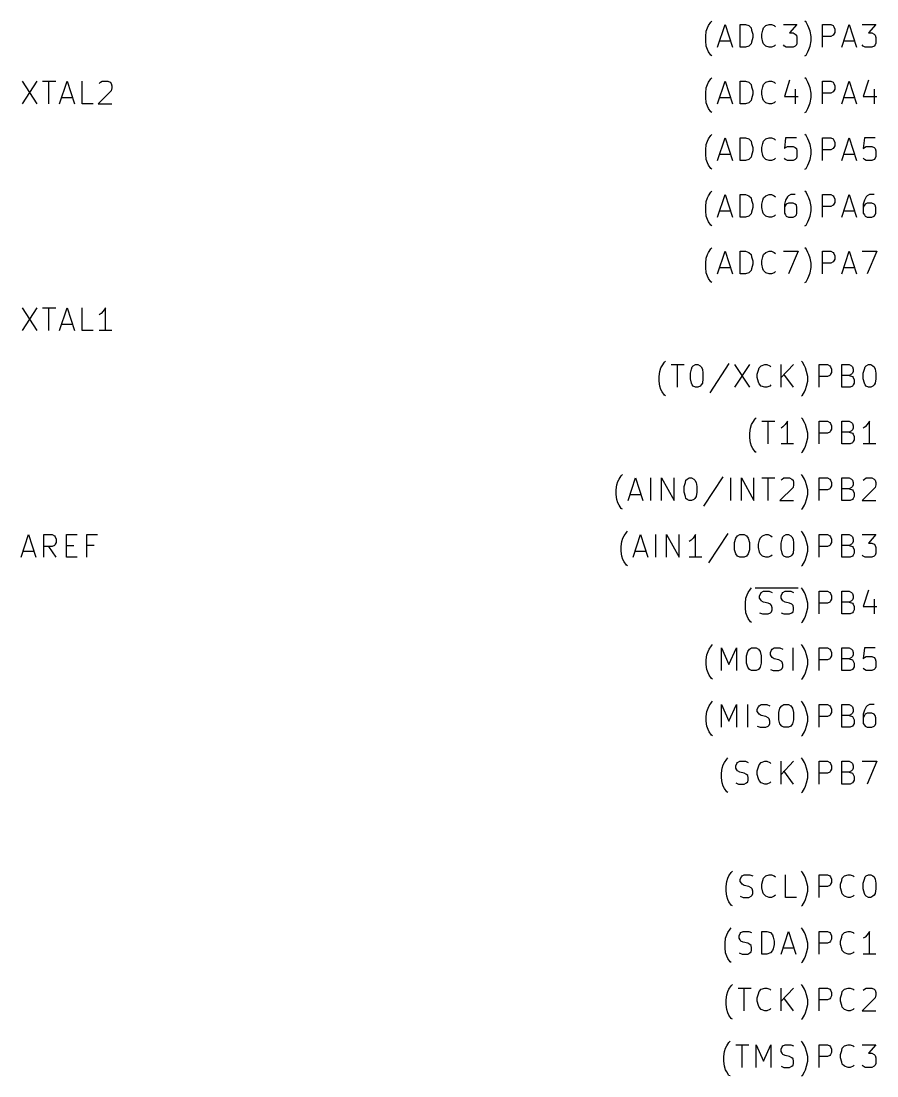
# Model space of a CAD drawing. Extents: x 4000 to 113000, y 4000 to 78670.
# Drawn here: x 40940 to 56040, y 41860 to 60470 of the extents above; entities that cross this region are included whole.
import ezdxf

# ---------------------------------------------------------------- set-up
doc = ezdxf.new("R2010")
doc.units = 0
doc.layers.add('CYAN', color=4, linetype='CONTINUOUS')

msp = doc.modelspace()

# ---------------------------------------------------------------- linework, layer by layer
at = {"layer": 'CYAN'}
for p, q in [((53030, 60290), (53050, 60350)), ((53050, 60350), (53070, 60390)), ((53070, 60390), (53110, 60450)), ((53110, 60450), (53130, 60470)), ((53230, 60010), (53360, 60410)), ((53360, 60410), (53490, 60010)), ((53630, 60010), (53630, 60410)), ((53630, 60410), (53720, 60410)), ((53720, 60410), (53780, 60390)), ((53780, 60390), (53820, 60350)), ((53820, 60350), (53830, 60310)), ((53830, 60310), (53850, 60240)), ((54010, 60240), (54030, 60310)), ((54030, 60310), (54040, 60350)), ((54040, 60350), (54080, 60390)), ((54080, 60390), (54140, 60410)), ((54140, 60410), (54180, 60410)), ((54180, 60410), (54230, 60390)), ((54230, 60390), (54250, 60370)), ((54390, 60410), (54630, 60410)), ((54630, 60410), (54500, 60260)), ((54790, 60450), (54770, 60470)), ((54820, 60390), (54790, 60450)), ((54840, 60350), (54820, 60390)), ((54860, 60290), (54840, 60350)), ((55080, 60010), (55080, 60410)), ((55080, 60410), (55230, 60410)), ((55230, 60410), (55270, 60390)), ((55270, 60390), (55280, 60370)), ((55280, 60370), (55300, 60330)), ((55300, 60330), (55300, 60270)), ((55420, 60010), (55550, 60410)), ((55550, 60410), (55680, 60010)), ((55780, 60410), (56020, 60410)), ((56020, 60410), (55890, 60260)), ((53020, 60200), (53030, 60290)), ((53020, 60120), (53020, 60200)), ((53030, 60030), (53020, 60120)), ((53270, 60120), (53460, 60120)), ((53850, 60180), (53830, 60100)), ((53850, 60240), (53850, 60180)), ((54010, 60180), (54010, 60240)), ((54030, 60100), (54010, 60180)), ((54500, 60260), (54560, 60260)), ((54560, 60260), (54600, 60240)), ((54600, 60240), (54620, 60220)), ((54620, 60220), (54630, 60180)), ((54630, 60180), (54630, 60080)), ((54880, 60200), (54860, 60290)), ((54860, 60030), (54880, 60120)), ((54880, 60120), (54880, 60200)), ((55230, 60200), (55080, 60200)), ((55270, 60220), (55230, 60200)), ((55280, 60240), (55270, 60220)), ((55300, 60270), (55280, 60240)), ((55460, 60120), (55650, 60120)), ((55890, 60260), (55950, 60260)), ((55950, 60260), (55990, 60240)), ((55990, 60240), (56010, 60220)), ((56010, 60220), (56020, 60180)), ((56020, 60180), (56020, 60080)), ((53050, 59970), (53030, 60030)), ((53070, 59930), (53050, 59970)), ((53110, 59870), (53070, 59930)), ((53720, 60010), (53630, 60010)), ((53780, 60030), (53720, 60010)), ((53820, 60070), (53780, 60030)), ((53830, 60100), (53820, 60070)), ((54040, 60070), (54030, 60100)), ((54080, 60030), (54040, 60070)), ((54140, 60010), (54080, 60030)), ((54180, 60010), (54140, 60010)), ((54230, 60030), (54180, 60010)), ((54250, 60050), (54230, 60030)), ((54410, 60030), (54390, 60050)), ((54440, 60010), (54410, 60030)), ((54560, 60010), (54440, 60010)), ((54600, 60030), (54560, 60010)), ((54620, 60050), (54600, 60030)), ((54630, 60080), (54620, 60050)), ((54790, 59870), (54820, 59930)), ((54820, 59930), (54840, 59970)), ((54840, 59970), (54860, 60030)), ((55800, 60030), (55780, 60050)), ((55830, 60010), (55800, 60030)), ((55950, 60010), (55830, 60010)), ((55990, 60030), (55950, 60010)), ((56010, 60050), (55990, 60030)), ((56020, 60080), (56010, 60050)), ((53130, 59860), (53110, 59870)), ((54770, 59860), (54790, 59870)), ((40960, 59410), (41220, 59010)), ((41220, 59410), (40960, 59010)), ((41320, 59410), (41550, 59410)), ((41430, 59010), (41430, 59410)), ((41620, 59010), (41750, 59410)), ((41750, 59410), (41880, 59010)), ((42020, 59010), (42020, 59410)), ((42320, 59370), (42340, 59390)), ((42340, 59390), (42370, 59410)), ((42370, 59410), (42470, 59410)), ((42470, 59410), (42510, 59390)), ((42510, 59390), (42530, 59370)), ((42530, 59370), (42540, 59330)), ((53050, 59350), (53070, 59390)), ((53070, 59390), (53110, 59450)), ((53110, 59450), (53130, 59470)), ((53230, 59010), (53360, 59410)), ((53360, 59410), (53490, 59010)), ((53630, 59010), (53630, 59410)), ((53630, 59410), (53720, 59410)), ((53720, 59410), (53780, 59390)), ((53780, 59390), (53820, 59350)), ((54040, 59350), (54080, 59390)), ((54080, 59390), (54140, 59410)), ((54140, 59410), (54180, 59410)), ((54180, 59410), (54230, 59390)), ((54230, 59390), (54250, 59370)), ((54500, 59430), (54410, 59140)), ((54790, 59450), (54770, 59470)), ((54820, 59390), (54790, 59450)), ((54840, 59350), (54820, 59390)), ((55080, 59010), (55080, 59410)), ((55080, 59410), (55230, 59410)), ((55230, 59410), (55270, 59390)), ((55270, 59390), (55280, 59370)), ((55280, 59370), (55300, 59330)), ((55420, 59010), (55550, 59410)), ((55550, 59410), (55680, 59010)), ((55890, 59430), (55800, 59140)), ((42530, 59240), (42300, 59010)), ((42540, 59290), (42530, 59240)), ((42540, 59330), (42540, 59290)), ((53020, 59200), (53030, 59290)), ((53020, 59120), (53020, 59200)), ((53030, 59290), (53050, 59350)), ((53820, 59350), (53830, 59310)), ((53830, 59310), (53850, 59240)), ((53850, 59180), (53830, 59100)), ((53850, 59240), (53850, 59180)), ((54010, 59240), (54030, 59310)), ((54010, 59180), (54010, 59240)), ((54030, 59100), (54010, 59180)), ((54030, 59310), (54040, 59350)), ((54600, 59270), (54600, 59010)), ((54860, 59290), (54840, 59350)), ((54880, 59200), (54860, 59290)), ((54880, 59120), (54880, 59200)), ((55230, 59200), (55080, 59200)), ((55270, 59220), (55230, 59200)), ((55280, 59240), (55270, 59220)), ((55300, 59270), (55280, 59240)), ((55300, 59330), (55300, 59270)), ((55990, 59270), (55990, 59010)), ((41660, 59120), (41850, 59120)), ((42210, 59010), (42020, 59010)), ((42300, 59010), (42540, 59010)), ((53030, 59030), (53020, 59120)), ((53050, 58970), (53030, 59030)), ((53270, 59120), (53460, 59120)), ((53720, 59010), (53630, 59010)), ((53780, 59030), (53720, 59010)), ((53820, 59070), (53780, 59030)), ((53830, 59100), (53820, 59070)), ((54040, 59070), (54030, 59100)), ((54080, 59030), (54040, 59070)), ((54140, 59010), (54080, 59030)), ((54180, 59010), (54140, 59010)), ((54230, 59030), (54180, 59010)), ((54250, 59050), (54230, 59030)), ((54410, 59140), (54650, 59140)), ((54840, 58970), (54860, 59030)), ((54860, 59030), (54880, 59120)), ((55460, 59120), (55650, 59120)), ((55800, 59140), (56040, 59140)), ((53070, 58930), (53050, 58970)), ((53110, 58870), (53070, 58930)), ((53130, 58860), (53110, 58870)), ((54770, 58860), (54790, 58870)), ((54790, 58870), (54820, 58930)), ((54820, 58930), (54840, 58970)), ((53070, 58390), (53110, 58450)), ((53110, 58450), (53130, 58470)), ((54790, 58450), (54770, 58470)), ((54820, 58390), (54790, 58450)), ((53020, 58200), (53030, 58290)), ((53030, 58290), (53050, 58350)), ((53050, 58350), (53070, 58390)), ((53230, 58010), (53360, 58410)), ((53360, 58410), (53490, 58010)), ((53630, 58010), (53630, 58410)), ((53630, 58410), (53720, 58410)), ((53720, 58410), (53780, 58390)), ((53780, 58390), (53820, 58350)), ((53820, 58350), (53830, 58310)), ((53830, 58310), (53850, 58240)), ((54010, 58240), (54030, 58310)), ((54030, 58310), (54040, 58350)), ((54040, 58350), (54080, 58390)), ((54080, 58390), (54140, 58410)), ((54140, 58410), (54180, 58410)), ((54180, 58410), (54230, 58390)), ((54230, 58390), (54250, 58370)), ((54430, 58410), (54410, 58220)), ((54620, 58410), (54430, 58410)), ((54430, 58240), (54460, 58260)), ((54460, 58260), (54560, 58260)), ((54560, 58260), (54600, 58240)), ((54840, 58350), (54820, 58390)), ((54860, 58290), (54840, 58350)), ((54880, 58200), (54860, 58290)), ((55080, 58010), (55080, 58410)), ((55080, 58410), (55230, 58410)), ((55230, 58410), (55270, 58390)), ((55270, 58390), (55280, 58370)), ((55280, 58370), (55300, 58330)), ((55300, 58270), (55280, 58240)), ((55300, 58330), (55300, 58270)), ((55420, 58010), (55550, 58410)), ((55550, 58410), (55680, 58010)), ((55820, 58410), (55800, 58220)), ((56010, 58410), (55820, 58410)), ((55820, 58240), (55850, 58260)), ((55850, 58260), (55950, 58260)), ((55950, 58260), (55990, 58240)), ((53020, 58120), (53020, 58200)), ((53030, 58030), (53020, 58120)), ((53270, 58120), (53460, 58120)), ((53820, 58070), (53780, 58030)), ((53830, 58100), (53820, 58070)), ((53850, 58180), (53830, 58100)), ((53850, 58240), (53850, 58180)), ((54010, 58180), (54010, 58240)), ((54030, 58100), (54010, 58180)), ((54040, 58070), (54030, 58100)), ((54080, 58030), (54040, 58070)), ((54410, 58220), (54430, 58240)), ((54600, 58240), (54620, 58220)), ((54620, 58220), (54630, 58180)), ((54630, 58080), (54620, 58050)), ((54630, 58180), (54630, 58080)), ((54860, 58030), (54880, 58120)), ((54880, 58120), (54880, 58200)), ((55230, 58200), (55080, 58200)), ((55270, 58220), (55230, 58200)), ((55280, 58240), (55270, 58220)), ((55460, 58120), (55650, 58120)), ((55800, 58220), (55820, 58240)), ((55990, 58240), (56010, 58220)), ((56010, 58220), (56020, 58180)), ((56020, 58080), (56010, 58050)), ((56020, 58180), (56020, 58080)), ((53050, 57970), (53030, 58030)), ((53070, 57930), (53050, 57970)), ((53110, 57870), (53070, 57930)), ((53720, 58010), (53630, 58010)), ((53780, 58030), (53720, 58010)), ((54140, 58010), (54080, 58030)), ((54180, 58010), (54140, 58010)), ((54230, 58030), (54180, 58010)), ((54250, 58050), (54230, 58030)), ((54430, 58030), (54410, 58050)), ((54460, 58010), (54430, 58030)), ((54560, 58010), (54460, 58010)), ((54600, 58030), (54560, 58010)), ((54620, 58050), (54600, 58030)), ((54790, 57870), (54820, 57930)), ((54820, 57930), (54840, 57970)), ((54840, 57970), (54860, 58030)), ((55820, 58030), (55800, 58050)), ((55850, 58010), (55820, 58030)), ((55950, 58010), (55850, 58010)), ((55990, 58030), (55950, 58010)), ((56010, 58050), (55990, 58030)), ((53130, 57860), (53110, 57870)), ((54770, 57860), (54790, 57870)), ((53030, 57290), (53050, 57350)), ((53050, 57350), (53070, 57390)), ((53070, 57390), (53110, 57450)), ((53110, 57450), (53130, 57470)), ((53230, 57010), (53360, 57410)), ((53360, 57410), (53490, 57010)), ((53630, 57010), (53630, 57410)), ((53630, 57410), (53720, 57410)), ((53720, 57410), (53780, 57390)), ((53780, 57390), (53820, 57350)), ((53820, 57350), (53830, 57310)), ((54030, 57310), (54040, 57350)), ((54040, 57350), (54080, 57390)), ((54080, 57390), (54140, 57410)), ((54140, 57410), (54180, 57410)), ((54180, 57410), (54230, 57390)), ((54230, 57390), (54250, 57370)), ((54460, 57370), (54430, 57310)), ((54480, 57390), (54460, 57370)), ((54520, 57410), (54480, 57390)), ((54600, 57410), (54520, 57410)), ((54790, 57450), (54770, 57470)), ((54820, 57390), (54790, 57450)), ((54840, 57350), (54820, 57390)), ((54860, 57290), (54840, 57350)), ((55080, 57010), (55080, 57410)), ((55080, 57410), (55230, 57410)), ((55230, 57410), (55270, 57390)), ((55270, 57390), (55280, 57370)), ((55280, 57370), (55300, 57330)), ((55300, 57330), (55300, 57270)), ((55420, 57010), (55550, 57410)), ((55550, 57410), (55680, 57010)), ((55850, 57370), (55820, 57310)), ((55870, 57390), (55850, 57370)), ((55910, 57410), (55870, 57390)), ((55990, 57410), (55910, 57410)), ((53020, 57200), (53030, 57290)), ((53020, 57120), (53020, 57200)), ((53830, 57310), (53850, 57240)), ((53850, 57180), (53830, 57100)), ((53850, 57240), (53850, 57180)), ((54010, 57240), (54030, 57310)), ((54010, 57180), (54010, 57240)), ((54030, 57100), (54010, 57180)), ((54430, 57310), (54410, 57240)), ((54410, 57240), (54410, 57080)), ((54430, 57220), (54410, 57180)), ((54440, 57240), (54430, 57220)), ((54480, 57260), (54440, 57240)), ((54560, 57260), (54480, 57260)), ((54600, 57240), (54560, 57260)), ((54620, 57220), (54600, 57240)), ((54630, 57180), (54620, 57220)), ((54630, 57080), (54630, 57180)), ((54880, 57200), (54860, 57290)), ((54880, 57120), (54880, 57200)), ((55230, 57200), (55080, 57200)), ((55270, 57220), (55230, 57200)), ((55280, 57240), (55270, 57220)), ((55300, 57270), (55280, 57240)), ((55820, 57310), (55800, 57240)), ((55800, 57240), (55800, 57080)), ((55820, 57220), (55800, 57180)), ((55830, 57240), (55820, 57220)), ((55870, 57260), (55830, 57240)), ((55950, 57260), (55870, 57260)), ((55990, 57240), (55950, 57260)), ((56010, 57220), (55990, 57240)), ((56020, 57180), (56010, 57220)), ((56020, 57080), (56020, 57180)), ((53030, 57030), (53020, 57120)), ((53050, 56970), (53030, 57030)), ((53070, 56930), (53050, 56970)), ((53270, 57120), (53460, 57120)), ((53720, 57010), (53630, 57010)), ((53780, 57030), (53720, 57010)), ((53820, 57070), (53780, 57030)), ((53830, 57100), (53820, 57070)), ((54040, 57070), (54030, 57100)), ((54080, 57030), (54040, 57070)), ((54140, 57010), (54080, 57030)), ((54180, 57010), (54140, 57010)), ((54230, 57030), (54180, 57010)), ((54250, 57050), (54230, 57030)), ((54410, 57080), (54430, 57050)), ((54430, 57050), (54440, 57030)), ((54440, 57030), (54480, 57010)), ((54480, 57010), (54560, 57010)), ((54560, 57010), (54600, 57030)), ((54600, 57030), (54620, 57050)), ((54620, 57050), (54630, 57080)), ((54820, 56930), (54840, 56970)), ((54840, 56970), (54860, 57030)), ((54860, 57030), (54880, 57120)), ((55460, 57120), (55650, 57120)), ((55800, 57080), (55820, 57050)), ((55820, 57050), (55830, 57030)), ((55830, 57030), (55870, 57010)), ((55870, 57010), (55950, 57010)), ((55950, 57010), (55990, 57030)), ((55990, 57030), (56010, 57050)), ((56010, 57050), (56020, 57080)), ((53110, 56870), (53070, 56930)), ((53130, 56860), (53110, 56870)), ((54770, 56860), (54790, 56870)), ((54790, 56870), (54820, 56930)), ((53050, 56350), (53070, 56390)), ((53070, 56390), (53110, 56450)), ((53110, 56450), (53130, 56470)), ((53230, 56010), (53360, 56410)), ((53360, 56410), (53490, 56010)), ((53630, 56010), (53630, 56410)), ((53630, 56410), (53720, 56410)), ((53720, 56410), (53780, 56390)), ((53780, 56390), (53820, 56350)), ((54040, 56350), (54080, 56390)), ((54080, 56390), (54140, 56410)), ((54140, 56410), (54180, 56410)), ((54180, 56410), (54230, 56390)), ((54230, 56390), (54250, 56370)), ((54390, 56410), (54650, 56410)), ((54650, 56410), (54480, 56010)), ((54790, 56450), (54770, 56470)), ((54820, 56390), (54790, 56450)), ((54840, 56350), (54820, 56390)), ((55080, 56010), (55080, 56410)), ((55080, 56410), (55230, 56410)), ((55230, 56410), (55270, 56390)), ((55270, 56390), (55280, 56370)), ((55420, 56010), (55550, 56410)), ((55550, 56410), (55680, 56010)), ((55780, 56410), (56040, 56410)), ((56040, 56410), (55870, 56010)), ((53020, 56200), (53030, 56290)), ((53030, 56290), (53050, 56350)), ((53820, 56350), (53830, 56310)), ((53830, 56310), (53850, 56240)), ((53850, 56240), (53850, 56180)), ((54010, 56240), (54030, 56310)), ((54010, 56180), (54010, 56240)), ((54030, 56310), (54040, 56350)), ((54860, 56290), (54840, 56350)), ((54880, 56200), (54860, 56290)), ((55270, 56220), (55230, 56200)), ((55280, 56240), (55270, 56220)), ((55280, 56370), (55300, 56330)), ((55300, 56270), (55280, 56240)), ((55300, 56330), (55300, 56270)), ((53020, 56120), (53020, 56200)), ((53030, 56030), (53020, 56120)), ((53050, 55970), (53030, 56030)), ((53270, 56120), (53460, 56120)), ((53780, 56030), (53720, 56010)), ((53820, 56070), (53780, 56030)), ((53830, 56100), (53820, 56070)), ((53850, 56180), (53830, 56100)), ((54030, 56100), (54010, 56180)), ((54040, 56070), (54030, 56100)), ((54080, 56030), (54040, 56070)), ((54140, 56010), (54080, 56030)), ((54230, 56030), (54180, 56010)), ((54250, 56050), (54230, 56030)), ((54840, 55970), (54860, 56030)), ((54860, 56030), (54880, 56120)), ((54880, 56120), (54880, 56200)), ((55230, 56200), (55080, 56200)), ((55460, 56120), (55650, 56120)), ((53070, 55930), (53050, 55970)), ((53110, 55870), (53070, 55930)), ((53130, 55860), (53110, 55870)), ((53720, 56010), (53630, 56010)), ((54180, 56010), (54140, 56010)), ((54770, 55860), (54790, 55870)), ((54790, 55870), (54820, 55930)), ((54820, 55930), (54840, 55970)), ((40960, 55410), (41220, 55010)), ((41220, 55410), (40960, 55010)), ((41320, 55410), (41550, 55410)), ((41430, 55010), (41430, 55410)), ((41620, 55010), (41750, 55410)), ((41750, 55410), (41880, 55010)), ((42020, 55010), (42020, 55410)), ((42350, 55310), (42320, 55290)), ((42390, 55350), (42350, 55310)), ((42430, 55410), (42390, 55350)), ((42430, 55010), (42430, 55410)), ((41660, 55120), (41850, 55120)), ((42210, 55010), (42020, 55010)), ((42540, 55010), (42320, 55010)), ((52210, 54290), (52230, 54350)), ((52230, 54350), (52250, 54390)), ((52250, 54390), (52290, 54450)), ((52290, 54450), (52310, 54470)), ((52410, 54410), (52640, 54410)), ((52520, 54010), (52520, 54410)), ((52770, 54330), (52780, 54370)), ((52780, 54370), (52800, 54390)), ((52800, 54390), (52840, 54410)), ((52840, 54410), (52880, 54410)), ((52880, 54410), (52920, 54390)), ((52920, 54390), (52940, 54370)), ((52940, 54370), (52960, 54330)), ((53430, 54430), (53090, 53910)), ((53530, 54410), (53790, 54010)), ((53790, 54410), (53530, 54010)), ((53950, 54310), (53960, 54350)), ((53960, 54350), (54000, 54390)), ((54000, 54390), (54060, 54410)), ((54060, 54410), (54100, 54410)), ((54100, 54410), (54150, 54390)), ((54150, 54390), (54170, 54370)), ((54350, 54010), (54350, 54410)), ((54570, 54410), (54350, 54180)), ((54730, 54450), (54710, 54470)), ((54760, 54390), (54730, 54450)), ((54780, 54350), (54760, 54390)), ((54800, 54290), (54780, 54350)), ((55020, 54010), (55020, 54410)), ((55020, 54410), (55170, 54410)), ((55170, 54410), (55210, 54390)), ((55210, 54390), (55220, 54370)), ((55220, 54370), (55240, 54330)), ((55420, 54010), (55420, 54410)), ((55420, 54410), (55550, 54410)), ((55550, 54410), (55590, 54390)), ((55590, 54390), (55610, 54370)), ((55610, 54370), (55620, 54330)), ((55820, 54330), (55830, 54370)), ((55830, 54370), (55850, 54390)), ((55850, 54390), (55890, 54410)), ((55890, 54410), (55930, 54410)), ((55930, 54410), (55970, 54390)), ((55970, 54390), (55990, 54370)), ((55990, 54370), (56010, 54330)), ((52200, 54200), (52210, 54290)), ((52200, 54120), (52200, 54200)), ((52750, 54260), (52770, 54330)), ((52750, 54160), (52750, 54260)), ((52770, 54080), (52750, 54160)), ((52960, 54330), (52970, 54260)), ((52970, 54160), (52960, 54080)), ((52970, 54260), (52970, 54160)), ((53930, 54240), (53950, 54310)), ((53930, 54180), (53930, 54240)), ((53950, 54100), (53930, 54180)), ((54570, 54010), (54400, 54240)), ((54820, 54200), (54800, 54290)), ((54820, 54120), (54820, 54200)), ((55170, 54200), (55020, 54200)), ((55210, 54220), (55170, 54200)), ((55220, 54240), (55210, 54220)), ((55240, 54270), (55220, 54240)), ((55240, 54330), (55240, 54270)), ((55550, 54220), (55420, 54220)), ((55590, 54240), (55550, 54220)), ((55550, 54220), (55610, 54200)), ((55610, 54260), (55590, 54240)), ((55620, 54290), (55610, 54260)), ((55610, 54200), (55620, 54180)), ((55620, 54330), (55620, 54290)), ((55620, 54180), (55640, 54140)), ((55800, 54260), (55820, 54330)), ((55800, 54160), (55800, 54260)), ((55820, 54080), (55800, 54160)), ((56010, 54330), (56020, 54260)), ((56020, 54160), (56010, 54080)), ((56020, 54260), (56020, 54160)), ((52210, 54030), (52200, 54120)), ((52230, 53970), (52210, 54030)), ((52250, 53930), (52230, 53970)), ((52780, 54050), (52770, 54080)), ((52800, 54030), (52780, 54050)), ((52840, 54010), (52800, 54030)), ((52880, 54010), (52840, 54010)), ((52920, 54030), (52880, 54010)), ((52940, 54050), (52920, 54030)), ((52960, 54080), (52940, 54050)), ((53960, 54070), (53950, 54100)), ((54000, 54030), (53960, 54070)), ((54060, 54010), (54000, 54030)), ((54100, 54010), (54060, 54010)), ((54150, 54030), (54100, 54010)), ((54170, 54050), (54150, 54030)), ((54760, 53930), (54780, 53970)), ((54780, 53970), (54800, 54030)), ((54800, 54030), (54820, 54120)), ((55570, 54010), (55420, 54010)), ((55610, 54030), (55570, 54010)), ((55620, 54050), (55610, 54030)), ((55640, 54080), (55620, 54050)), ((55640, 54140), (55640, 54080)), ((55830, 54050), (55820, 54080)), ((55850, 54030), (55830, 54050)), ((55890, 54010), (55850, 54030)), ((55930, 54010), (55890, 54010)), ((55970, 54030), (55930, 54010)), ((55990, 54050), (55970, 54030)), ((56010, 54080), (55990, 54050)), ((52290, 53870), (52250, 53930)), ((52310, 53860), (52290, 53870)), ((54710, 53860), (54730, 53870)), ((54730, 53870), (54760, 53930)), ((53850, 53390), (53890, 53450)), ((53890, 53450), (53910, 53470)), ((54730, 53450), (54710, 53470)), ((54760, 53390), (54730, 53450)), ((53800, 53200), (53810, 53290)), ((53810, 53290), (53830, 53350)), ((53830, 53350), (53850, 53390)), ((54010, 53410), (54240, 53410)), ((54120, 53010), (54120, 53410)), ((54380, 53310), (54350, 53290)), ((54420, 53350), (54380, 53310)), ((54460, 53410), (54420, 53350)), ((54460, 53010), (54460, 53410)), ((54780, 53350), (54760, 53390)), ((54800, 53290), (54780, 53350)), ((54820, 53200), (54800, 53290)), ((55020, 53010), (55020, 53410)), ((55020, 53410), (55170, 53410)), ((55170, 53410), (55210, 53390)), ((55210, 53390), (55220, 53370)), ((55220, 53240), (55210, 53220)), ((55220, 53370), (55240, 53330)), ((55240, 53270), (55220, 53240)), ((55240, 53330), (55240, 53270)), ((55420, 53010), (55420, 53410)), ((55420, 53410), (55550, 53410)), ((55550, 53410), (55590, 53390)), ((55590, 53240), (55550, 53220)), ((55590, 53390), (55610, 53370)), ((55610, 53260), (55590, 53240)), ((55610, 53370), (55620, 53330)), ((55620, 53290), (55610, 53260)), ((55620, 53330), (55620, 53290)), ((55830, 53310), (55800, 53290)), ((55870, 53350), (55830, 53310)), ((55910, 53410), (55870, 53350)), ((55910, 53010), (55910, 53410)), ((53800, 53120), (53800, 53200)), ((53810, 53030), (53800, 53120)), ((54800, 53030), (54820, 53120)), ((54820, 53120), (54820, 53200)), ((55170, 53200), (55020, 53200)), ((55210, 53220), (55170, 53200)), ((55550, 53220), (55420, 53220)), ((55550, 53220), (55610, 53200)), ((55610, 53200), (55620, 53180)), ((55620, 53050), (55610, 53030)), ((55620, 53180), (55640, 53140)), ((55640, 53080), (55620, 53050)), ((55640, 53140), (55640, 53080)), ((53830, 52970), (53810, 53030)), ((53850, 52930), (53830, 52970)), ((53890, 52870), (53850, 52930)), ((53910, 52860), (53890, 52870)), ((54570, 53010), (54350, 53010)), ((54710, 52860), (54730, 52870)), ((54730, 52870), (54760, 52930)), ((54760, 52930), (54780, 52970)), ((54780, 52970), (54800, 53030)), ((55570, 53010), (55420, 53010)), ((55610, 53030), (55570, 53010)), ((56020, 53010), (55800, 53010)), ((51450, 52290), (51470, 52350)), ((51470, 52350), (51490, 52390)), ((51490, 52390), (51530, 52450)), ((51530, 52450), (51550, 52470)), ((51650, 52010), (51780, 52410)), ((51780, 52410), (51910, 52010)), ((52050, 52010), (52050, 52410)), ((52240, 52010), (52240, 52410)), ((52240, 52410), (52460, 52010)), ((52460, 52010), (52460, 52410)), ((52640, 52260), (52660, 52330)), ((52660, 52330), (52670, 52370)), ((52670, 52370), (52690, 52390)), ((52690, 52390), (52730, 52410)), ((52730, 52410), (52770, 52410)), ((52770, 52410), (52810, 52390)), ((52810, 52390), (52830, 52370)), ((52830, 52370), (52850, 52330)), ((52850, 52330), (52860, 52260)), ((53320, 52430), (52980, 51910)), ((53460, 52010), (53460, 52410)), ((53650, 52010), (53650, 52410)), ((53650, 52410), (53870, 52010)), ((53870, 52010), (53870, 52410)), ((54010, 52410), (54240, 52410)), ((54120, 52010), (54120, 52410)), ((54350, 52370), (54370, 52390)), ((54370, 52390), (54400, 52410)), ((54400, 52410), (54500, 52410)), ((54500, 52410), (54540, 52390)), ((54540, 52390), (54560, 52370)), ((54560, 52370), (54570, 52330)), ((54570, 52330), (54570, 52290)), ((54730, 52450), (54710, 52470)), ((54760, 52390), (54730, 52450)), ((54780, 52350), (54760, 52390)), ((54800, 52290), (54780, 52350)), ((55020, 52010), (55020, 52410)), ((55020, 52410), (55170, 52410)), ((55170, 52410), (55210, 52390)), ((55210, 52390), (55220, 52370)), ((55220, 52370), (55240, 52330)), ((55240, 52330), (55240, 52270)), ((55420, 52010), (55420, 52410)), ((55420, 52410), (55550, 52410)), ((55550, 52410), (55590, 52390)), ((55590, 52390), (55610, 52370)), ((55610, 52370), (55620, 52330)), ((55620, 52330), (55620, 52290)), ((55800, 52370), (55820, 52390)), ((55820, 52390), (55850, 52410)), ((55850, 52410), (55950, 52410)), ((55950, 52410), (55990, 52390)), ((55990, 52390), (56010, 52370)), ((56010, 52370), (56020, 52330)), ((56020, 52330), (56020, 52290)), ((51440, 52200), (51450, 52290)), ((51440, 52120), (51440, 52200)), ((51450, 52030), (51440, 52120)), ((51690, 52120), (51880, 52120)), ((52640, 52160), (52640, 52260)), ((52660, 52080), (52640, 52160)), ((52860, 52160), (52850, 52080)), ((52860, 52260), (52860, 52160)), ((54560, 52240), (54330, 52010)), ((54570, 52290), (54560, 52240)), ((54820, 52200), (54800, 52290)), ((54800, 52030), (54820, 52120)), ((54820, 52120), (54820, 52200)), ((55170, 52200), (55020, 52200)), ((55210, 52220), (55170, 52200)), ((55220, 52240), (55210, 52220)), ((55240, 52270), (55220, 52240)), ((55550, 52220), (55420, 52220)), ((55590, 52240), (55550, 52220)), ((55550, 52220), (55610, 52200)), ((55610, 52260), (55590, 52240)), ((55620, 52290), (55610, 52260)), ((55610, 52200), (55620, 52180)), ((55620, 52180), (55640, 52140)), ((55640, 52140), (55640, 52080)), ((56010, 52240), (55780, 52010)), ((56020, 52290), (56010, 52240)), ((51470, 51970), (51450, 52030)), ((51490, 51930), (51470, 51970)), ((51530, 51870), (51490, 51930)), ((52670, 52050), (52660, 52080)), ((52690, 52030), (52670, 52050)), ((52730, 52010), (52690, 52030)), ((52770, 52010), (52730, 52010)), ((52810, 52030), (52770, 52010)), ((52830, 52050), (52810, 52030)), ((52850, 52080), (52830, 52050)), ((54330, 52010), (54570, 52010)), ((54730, 51870), (54760, 51930)), ((54760, 51930), (54780, 51970)), ((54780, 51970), (54800, 52030)), ((55570, 52010), (55420, 52010)), ((55610, 52030), (55570, 52010)), ((55620, 52050), (55610, 52030)), ((55640, 52080), (55620, 52050)), ((55780, 52010), (56020, 52010)), ((51550, 51860), (51530, 51870)), ((54710, 51860), (54730, 51870)), ((40940, 51010), (41070, 51410)), ((41070, 51410), (41200, 51010)), ((41340, 51010), (41340, 51410)), ((41340, 51410), (41490, 51410)), ((41490, 51410), (41530, 51390)), ((41530, 51390), (41540, 51370)), ((41540, 51370), (41560, 51330)), ((41740, 51010), (41740, 51410)), ((41740, 51410), (41930, 51410)), ((42100, 51010), (42100, 51410)), ((42100, 51410), (42290, 51410)), ((51560, 51350), (51580, 51390)), ((51580, 51390), (51620, 51450)), ((51620, 51450), (51640, 51470)), ((51740, 51010), (51870, 51410)), ((51870, 51410), (52000, 51010)), ((52140, 51010), (52140, 51410)), ((52330, 51010), (52330, 51410)), ((52330, 51410), (52550, 51010)), ((52550, 51010), (52550, 51410)), ((52840, 51410), (52800, 51350)), ((52840, 51010), (52840, 51410)), ((53410, 51430), (53070, 50910)), ((53550, 51350), (53580, 51390)), ((53580, 51390), (53620, 51410)), ((53620, 51410), (53700, 51410)), ((53700, 51410), (53740, 51390)), ((53740, 51390), (53770, 51350)), ((53980, 51350), (54020, 51390)), ((54020, 51390), (54080, 51410)), ((54080, 51410), (54120, 51410)), ((54120, 51410), (54170, 51390)), ((54170, 51390), (54190, 51370)), ((54370, 51330), (54380, 51370)), ((54380, 51370), (54400, 51390)), ((54400, 51390), (54440, 51410)), ((54440, 51410), (54480, 51410)), ((54480, 51410), (54520, 51390)), ((54520, 51390), (54540, 51370)), ((54540, 51370), (54560, 51330)), ((54730, 51450), (54710, 51470)), ((54760, 51390), (54730, 51450)), ((54780, 51350), (54760, 51390)), ((55020, 51010), (55020, 51410)), ((55020, 51410), (55170, 51410)), ((55170, 51410), (55210, 51390)), ((55210, 51390), (55220, 51370)), ((55220, 51370), (55240, 51330)), ((55420, 51010), (55420, 51410)), ((55420, 51410), (55550, 51410)), ((55550, 51410), (55590, 51390)), ((55590, 51390), (55610, 51370)), ((55610, 51370), (55620, 51330)), ((55780, 51410), (56020, 51410)), ((56020, 51410), (55890, 51260)), ((41490, 51200), (41340, 51200)), ((41560, 51010), (41430, 51200)), ((41530, 51220), (41490, 51200)), ((41540, 51240), (41530, 51220)), ((41560, 51270), (41540, 51240)), ((41560, 51330), (41560, 51270)), ((41740, 51220), (41870, 51220)), ((42230, 51220), (42100, 51220)), ((51530, 51200), (51540, 51290)), ((51530, 51120), (51530, 51200)), ((51540, 51290), (51560, 51350)), ((52760, 51310), (52730, 51290)), ((52800, 51350), (52760, 51310)), ((53530, 51270), (53550, 51350)), ((53530, 51140), (53530, 51270)), ((53770, 51350), (53790, 51270)), ((53790, 51270), (53790, 51140)), ((53950, 51240), (53970, 51310)), ((53950, 51180), (53950, 51240)), ((53970, 51100), (53950, 51180)), ((53970, 51310), (53980, 51350)), ((54350, 51260), (54370, 51330)), ((54350, 51160), (54350, 51260)), ((54560, 51330), (54570, 51260)), ((54570, 51260), (54570, 51160)), ((54800, 51290), (54780, 51350)), ((54820, 51200), (54800, 51290)), ((54820, 51120), (54820, 51200)), ((55170, 51200), (55020, 51200)), ((55210, 51220), (55170, 51200)), ((55220, 51240), (55210, 51220)), ((55240, 51270), (55220, 51240)), ((55240, 51330), (55240, 51270)), ((55550, 51220), (55420, 51220)), ((55590, 51240), (55550, 51220)), ((55550, 51220), (55610, 51200)), ((55610, 51260), (55590, 51240)), ((55620, 51290), (55610, 51260)), ((55610, 51200), (55620, 51180)), ((55620, 51330), (55620, 51290)), ((55620, 51180), (55640, 51140)), ((55890, 51260), (55950, 51260)), ((55950, 51260), (55990, 51240)), ((55990, 51240), (56010, 51220)), ((56010, 51220), (56020, 51180)), ((56020, 51180), (56020, 51080)), ((40980, 51120), (41170, 51120)), ((41930, 51010), (41740, 51010)), ((51540, 51030), (51530, 51120)), ((51560, 50970), (51540, 51030)), ((51780, 51120), (51970, 51120)), ((52950, 51010), (52730, 51010)), ((53550, 51070), (53530, 51140)), ((53580, 51030), (53550, 51070)), ((53620, 51010), (53580, 51030)), ((53700, 51010), (53620, 51010)), ((53740, 51030), (53700, 51010)), ((53770, 51070), (53740, 51030)), ((53790, 51140), (53770, 51070)), ((53980, 51070), (53970, 51100)), ((54020, 51030), (53980, 51070)), ((54080, 51010), (54020, 51030)), ((54120, 51010), (54080, 51010)), ((54170, 51030), (54120, 51010)), ((54190, 51050), (54170, 51030)), ((54370, 51080), (54350, 51160)), ((54380, 51050), (54370, 51080)), ((54400, 51030), (54380, 51050)), ((54440, 51010), (54400, 51030)), ((54480, 51010), (54440, 51010)), ((54520, 51030), (54480, 51010)), ((54540, 51050), (54520, 51030)), ((54560, 51080), (54540, 51050)), ((54570, 51160), (54560, 51080)), ((54780, 50970), (54800, 51030)), ((54800, 51030), (54820, 51120)), ((55570, 51010), (55420, 51010)), ((55610, 51030), (55570, 51010)), ((55620, 51050), (55610, 51030)), ((55640, 51080), (55620, 51050)), ((55640, 51140), (55640, 51080)), ((55800, 51030), (55780, 51050)), ((55830, 51010), (55800, 51030)), ((55950, 51010), (55830, 51010)), ((55990, 51030), (55950, 51010)), ((56010, 51050), (55990, 51030)), ((56020, 51080), (56010, 51050)), ((51580, 50930), (51560, 50970)), ((51620, 50870), (51580, 50930)), ((51640, 50860), (51620, 50870)), ((54710, 50860), (54730, 50870)), ((54730, 50870), (54760, 50930)), ((54760, 50930), (54780, 50970)), ((53770, 50390), (53810, 50450)), ((53810, 50450), (53830, 50470)), ((53890, 50470), (54650, 50470)), ((54730, 50450), (54710, 50470)), ((54760, 50390), (54730, 50450)), ((53720, 50200), (53730, 50290)), ((53730, 50290), (53750, 50350)), ((53750, 50350), (53770, 50390)), ((53970, 50330), (53990, 50370)), ((53970, 50290), (53970, 50330)), ((53990, 50260), (53970, 50290)), ((53990, 50370), (54000, 50390)), ((54000, 50240), (53990, 50260)), ((54000, 50390), (54040, 50410)), ((54040, 50410), (54140, 50410)), ((54140, 50410), (54190, 50390)), ((54350, 50330), (54370, 50370)), ((54350, 50290), (54350, 50330)), ((54370, 50260), (54350, 50290)), ((54370, 50370), (54380, 50390)), ((54380, 50240), (54370, 50260)), ((54380, 50390), (54420, 50410)), ((54420, 50410), (54520, 50410)), ((54520, 50410), (54570, 50390)), ((54780, 50350), (54760, 50390)), ((54800, 50290), (54780, 50350)), ((54820, 50200), (54800, 50290)), ((55020, 50010), (55020, 50410)), ((55020, 50410), (55170, 50410)), ((55170, 50410), (55210, 50390)), ((55210, 50390), (55220, 50370)), ((55220, 50370), (55240, 50330)), ((55240, 50270), (55220, 50240)), ((55240, 50330), (55240, 50270)), ((55420, 50010), (55420, 50410)), ((55420, 50410), (55550, 50410)), ((55550, 50410), (55590, 50390)), ((55590, 50390), (55610, 50370)), ((55610, 50260), (55590, 50240)), ((55610, 50370), (55620, 50330)), ((55620, 50290), (55610, 50260)), ((55620, 50330), (55620, 50290)), ((55890, 50430), (55800, 50140)), ((55990, 50270), (55990, 50010)), ((53720, 50120), (53720, 50200)), ((53730, 50030), (53720, 50120)), ((54040, 50220), (54000, 50240)), ((54120, 50200), (54040, 50220)), ((54160, 50180), (54120, 50200)), ((54180, 50160), (54160, 50180)), ((54190, 50120), (54180, 50160)), ((54180, 50050), (54190, 50080)), ((54190, 50080), (54190, 50120)), ((54420, 50220), (54380, 50240)), ((54500, 50200), (54420, 50220)), ((54540, 50180), (54500, 50200)), ((54560, 50160), (54540, 50180)), ((54570, 50120), (54560, 50160)), ((54560, 50050), (54570, 50080)), ((54570, 50080), (54570, 50120)), ((54800, 50030), (54820, 50120)), ((54820, 50120), (54820, 50200)), ((55170, 50200), (55020, 50200)), ((55210, 50220), (55170, 50200)), ((55220, 50240), (55210, 50220)), ((55550, 50220), (55420, 50220)), ((55590, 50240), (55550, 50220)), ((55550, 50220), (55610, 50200)), ((55610, 50200), (55620, 50180)), ((55620, 50180), (55640, 50140)), ((55640, 50080), (55620, 50050)), ((55640, 50140), (55640, 50080)), ((55800, 50140), (56040, 50140)), ((53750, 49970), (53730, 50030)), ((53770, 49930), (53750, 49970)), ((53810, 49870), (53770, 49930)), ((53970, 50030), (54020, 50010)), ((54020, 50010), (54120, 50010)), ((54120, 50010), (54160, 50030)), ((54160, 50030), (54180, 50050)), ((54350, 50030), (54400, 50010)), ((54400, 50010), (54500, 50010)), ((54500, 50010), (54540, 50030)), ((54540, 50030), (54560, 50050)), ((54730, 49870), (54760, 49930)), ((54760, 49930), (54780, 49970)), ((54780, 49970), (54800, 50030)), ((55570, 50010), (55420, 50010)), ((55610, 50030), (55570, 50010)), ((55620, 50050), (55610, 50030)), ((53830, 49860), (53810, 49870)), ((54710, 49860), (54730, 49870)), ((53040, 49290), (53060, 49350)), ((53060, 49350), (53080, 49390)), ((53080, 49390), (53120, 49450)), ((53120, 49450), (53140, 49470)), ((53300, 49010), (53300, 49410)), ((53300, 49410), (53430, 49120)), ((53430, 49120), (53560, 49410)), ((53560, 49410), (53560, 49010)), ((53740, 49270), (53760, 49350)), ((53760, 49350), (53790, 49390)), ((53790, 49390), (53830, 49410)), ((53830, 49410), (53910, 49410)), ((53910, 49410), (53950, 49390)), ((53950, 49390), (53980, 49350)), ((53980, 49350), (54000, 49270)), ((54160, 49330), (54180, 49370)), ((54160, 49290), (54160, 49330)), ((54180, 49370), (54190, 49390)), ((54190, 49390), (54230, 49410)), ((54230, 49410), (54330, 49410)), ((54330, 49410), (54380, 49390)), ((54560, 49010), (54560, 49410)), ((54730, 49450), (54710, 49470)), ((54760, 49390), (54730, 49450)), ((54780, 49350), (54760, 49390)), ((54800, 49290), (54780, 49350)), ((55020, 49010), (55020, 49410)), ((55020, 49410), (55170, 49410)), ((55170, 49410), (55210, 49390)), ((55210, 49390), (55220, 49370)), ((55220, 49370), (55240, 49330)), ((55240, 49330), (55240, 49270)), ((55420, 49010), (55420, 49410)), ((55420, 49410), (55550, 49410)), ((55550, 49410), (55590, 49390)), ((55590, 49390), (55610, 49370)), ((55610, 49370), (55620, 49330)), ((55620, 49330), (55620, 49290)), ((55820, 49410), (55800, 49220)), ((56010, 49410), (55820, 49410)), ((53030, 49200), (53040, 49290)), ((53030, 49120), (53030, 49200)), ((53740, 49140), (53740, 49270)), ((53760, 49070), (53740, 49140)), ((54000, 49140), (53980, 49070)), ((54000, 49270), (54000, 49140)), ((54180, 49260), (54160, 49290)), ((54190, 49240), (54180, 49260)), ((54230, 49220), (54190, 49240)), ((54310, 49200), (54230, 49220)), ((54350, 49180), (54310, 49200)), ((54370, 49160), (54350, 49180)), ((54380, 49120), (54370, 49160)), ((54820, 49200), (54800, 49290)), ((54820, 49120), (54820, 49200)), ((55170, 49200), (55020, 49200)), ((55210, 49220), (55170, 49200)), ((55220, 49240), (55210, 49220)), ((55240, 49270), (55220, 49240)), ((55550, 49220), (55420, 49220)), ((55590, 49240), (55550, 49220)), ((55550, 49220), (55610, 49200)), ((55610, 49260), (55590, 49240)), ((55620, 49290), (55610, 49260)), ((55610, 49200), (55620, 49180)), ((55620, 49180), (55640, 49140)), ((55640, 49140), (55640, 49080)), ((55800, 49220), (55820, 49240)), ((55820, 49240), (55850, 49260)), ((55850, 49260), (55950, 49260)), ((55950, 49260), (55990, 49240)), ((55990, 49240), (56010, 49220)), ((56010, 49220), (56020, 49180)), ((56020, 49180), (56020, 49080)), ((53040, 49030), (53030, 49120)), ((53060, 48970), (53040, 49030)), ((53080, 48930), (53060, 48970)), ((53790, 49030), (53760, 49070)), ((53830, 49010), (53790, 49030)), ((53910, 49010), (53830, 49010)), ((53950, 49030), (53910, 49010)), ((53980, 49070), (53950, 49030)), ((54160, 49030), (54210, 49010)), ((54210, 49010), (54310, 49010)), ((54310, 49010), (54350, 49030)), ((54350, 49030), (54370, 49050)), ((54370, 49050), (54380, 49080)), ((54380, 49080), (54380, 49120)), ((54760, 48930), (54780, 48970)), ((54780, 48970), (54800, 49030)), ((54800, 49030), (54820, 49120)), ((55570, 49010), (55420, 49010)), ((55610, 49030), (55570, 49010)), ((55620, 49050), (55610, 49030)), ((55640, 49080), (55620, 49050)), ((55820, 49030), (55800, 49050)), ((55850, 49010), (55820, 49030)), ((55950, 49010), (55850, 49010)), ((55990, 49030), (55950, 49010)), ((56010, 49050), (55990, 49030)), ((56020, 49080), (56010, 49050)), ((53120, 48870), (53080, 48930)), ((53140, 48860), (53120, 48870)), ((54710, 48860), (54730, 48870)), ((54730, 48870), (54760, 48930)), ((53060, 48350), (53080, 48390)), ((53080, 48390), (53120, 48450)), ((53120, 48450), (53140, 48470)), ((53300, 48010), (53300, 48410)), ((53300, 48410), (53430, 48120)), ((53430, 48120), (53560, 48410)), ((53560, 48410), (53560, 48010)), ((53760, 48010), (53760, 48410)), ((53950, 48370), (53960, 48390)), ((53960, 48390), (54000, 48410)), ((54000, 48410), (54100, 48410)), ((54100, 48410), (54150, 48390)), ((54330, 48350), (54360, 48390)), ((54360, 48390), (54400, 48410)), ((54400, 48410), (54480, 48410)), ((54480, 48410), (54520, 48390)), ((54520, 48390), (54550, 48350)), ((54730, 48450), (54710, 48470)), ((54760, 48390), (54730, 48450)), ((54780, 48350), (54760, 48390)), ((55020, 48010), (55020, 48410)), ((55020, 48410), (55170, 48410)), ((55170, 48410), (55210, 48390)), ((55210, 48390), (55220, 48370)), ((55420, 48010), (55420, 48410)), ((55420, 48410), (55550, 48410)), ((55550, 48410), (55590, 48390)), ((55590, 48390), (55610, 48370)), ((55870, 48390), (55850, 48370)), ((55910, 48410), (55870, 48390)), ((55990, 48410), (55910, 48410)), ((53030, 48200), (53040, 48290)), ((53030, 48120), (53030, 48200)), ((53040, 48290), (53060, 48350)), ((53930, 48330), (53950, 48370)), ((53930, 48290), (53930, 48330)), ((53950, 48260), (53930, 48290)), ((53960, 48240), (53950, 48260)), ((54000, 48220), (53960, 48240)), ((54080, 48200), (54000, 48220)), ((54120, 48180), (54080, 48200)), ((54310, 48270), (54330, 48350)), ((54310, 48140), (54310, 48270)), ((54550, 48350), (54570, 48270)), ((54570, 48270), (54570, 48140)), ((54800, 48290), (54780, 48350)), ((54820, 48200), (54800, 48290)), ((54820, 48120), (54820, 48200)), ((55170, 48200), (55020, 48200)), ((55210, 48220), (55170, 48200)), ((55220, 48240), (55210, 48220)), ((55220, 48370), (55240, 48330)), ((55240, 48270), (55220, 48240)), ((55240, 48330), (55240, 48270)), ((55550, 48220), (55420, 48220)), ((55590, 48240), (55550, 48220)), ((55550, 48220), (55610, 48200)), ((55610, 48260), (55590, 48240)), ((55610, 48370), (55620, 48330)), ((55620, 48290), (55610, 48260)), ((55610, 48200), (55620, 48180)), ((55620, 48330), (55620, 48290)), ((55820, 48310), (55800, 48240)), ((55800, 48240), (55800, 48080)), ((55820, 48220), (55800, 48180)), ((55850, 48370), (55820, 48310)), ((55830, 48240), (55820, 48220)), ((55870, 48260), (55830, 48240)), ((55950, 48260), (55870, 48260)), ((55990, 48240), (55950, 48260)), ((56010, 48220), (55990, 48240)), ((56020, 48180), (56010, 48220)), ((53040, 48030), (53030, 48120)), ((53060, 47970), (53040, 48030)), ((53930, 48030), (53980, 48010)), ((54080, 48010), (54120, 48030)), ((54140, 48160), (54120, 48180)), ((54120, 48030), (54140, 48050)), ((54150, 48120), (54140, 48160)), ((54140, 48050), (54150, 48080)), ((54150, 48080), (54150, 48120)), ((54330, 48070), (54310, 48140)), ((54360, 48030), (54330, 48070)), ((54400, 48010), (54360, 48030)), ((54520, 48030), (54480, 48010)), ((54550, 48070), (54520, 48030)), ((54570, 48140), (54550, 48070)), ((54780, 47970), (54800, 48030)), ((54800, 48030), (54820, 48120)), ((55610, 48030), (55570, 48010)), ((55620, 48050), (55610, 48030)), ((55620, 48180), (55640, 48140)), ((55640, 48080), (55620, 48050)), ((55640, 48140), (55640, 48080)), ((55800, 48080), (55820, 48050)), ((55820, 48050), (55830, 48030)), ((55830, 48030), (55870, 48010)), ((55950, 48010), (55990, 48030)), ((55990, 48030), (56010, 48050)), ((56010, 48050), (56020, 48080)), ((56020, 48080), (56020, 48180)), ((53080, 47930), (53060, 47970)), ((53120, 47870), (53080, 47930)), ((53140, 47860), (53120, 47870)), ((53980, 48010), (54080, 48010)), ((54480, 48010), (54400, 48010)), ((54710, 47860), (54730, 47870)), ((54730, 47870), (54760, 47930)), ((54760, 47930), (54780, 47970)), ((55570, 48010), (55420, 48010)), ((55870, 48010), (55950, 48010)), ((53390, 47450), (53410, 47470)), ((54730, 47450), (54710, 47470)), ((53300, 47200), (53310, 47290)), ((53310, 47290), (53330, 47350)), ((53330, 47350), (53350, 47390)), ((53350, 47390), (53390, 47450)), ((53550, 47330), (53570, 47370)), ((53550, 47290), (53550, 47330)), ((53570, 47260), (53550, 47290)), ((53570, 47370), (53580, 47390)), ((53580, 47390), (53620, 47410)), ((53620, 47410), (53720, 47410)), ((53720, 47410), (53770, 47390)), ((53930, 47240), (53950, 47310)), ((53950, 47310), (53960, 47350)), ((53960, 47350), (54000, 47390)), ((54000, 47390), (54060, 47410)), ((54060, 47410), (54100, 47410)), ((54100, 47410), (54150, 47390)), ((54150, 47390), (54170, 47370)), ((54350, 47010), (54350, 47410)), ((54570, 47410), (54350, 47180)), ((54760, 47390), (54730, 47450)), ((54780, 47350), (54760, 47390)), ((54800, 47290), (54780, 47350)), ((54820, 47200), (54800, 47290)), ((55020, 47010), (55020, 47410)), ((55020, 47410), (55170, 47410)), ((55170, 47410), (55210, 47390)), ((55210, 47390), (55220, 47370)), ((55220, 47370), (55240, 47330)), ((55240, 47270), (55220, 47240)), ((55240, 47330), (55240, 47270)), ((55420, 47010), (55420, 47410)), ((55420, 47410), (55550, 47410)), ((55550, 47410), (55590, 47390)), ((55590, 47390), (55610, 47370)), ((55610, 47370), (55620, 47330)), ((55620, 47290), (55610, 47260)), ((55620, 47330), (55620, 47290)), ((55780, 47410), (56040, 47410)), ((56040, 47410), (55870, 47010)), ((53300, 47120), (53300, 47200)), ((53310, 47030), (53300, 47120)), ((53580, 47240), (53570, 47260)), ((53620, 47220), (53580, 47240)), ((53700, 47200), (53620, 47220)), ((53740, 47180), (53700, 47200)), ((53760, 47160), (53740, 47180)), ((53770, 47120), (53760, 47160)), ((53770, 47080), (53770, 47120)), ((53930, 47180), (53930, 47240)), ((53950, 47100), (53930, 47180)), ((53960, 47070), (53950, 47100)), ((54570, 47010), (54400, 47240)), ((54800, 47030), (54820, 47120)), ((54820, 47120), (54820, 47200)), ((55170, 47200), (55020, 47200)), ((55210, 47220), (55170, 47200)), ((55220, 47240), (55210, 47220)), ((55550, 47220), (55420, 47220)), ((55590, 47240), (55550, 47220)), ((55550, 47220), (55610, 47200)), ((55610, 47260), (55590, 47240)), ((55610, 47200), (55620, 47180)), ((55620, 47180), (55640, 47140)), ((55640, 47140), (55640, 47080)), ((53330, 46970), (53310, 47030)), ((53350, 46930), (53330, 46970)), ((53390, 46870), (53350, 46930)), ((53550, 47030), (53600, 47010)), ((53600, 47010), (53700, 47010)), ((53700, 47010), (53740, 47030)), ((53740, 47030), (53760, 47050)), ((53760, 47050), (53770, 47080)), ((54000, 47030), (53960, 47070)), ((54060, 47010), (54000, 47030)), ((54100, 47010), (54060, 47010)), ((54150, 47030), (54100, 47010)), ((54170, 47050), (54150, 47030)), ((54730, 46870), (54760, 46930)), ((54760, 46930), (54780, 46970)), ((54780, 46970), (54800, 47030)), ((55570, 47010), (55420, 47010)), ((55610, 47030), (55570, 47010)), ((55620, 47050), (55610, 47030)), ((55640, 47080), (55620, 47050)), ((53410, 46860), (53390, 46870)), ((54710, 46860), (54730, 46870)), ((53430, 45390), (53470, 45450)), ((53470, 45450), (53490, 45470)), ((53660, 45390), (53700, 45410)), ((53700, 45410), (53800, 45410)), ((53800, 45410), (53850, 45390)), ((54080, 45390), (54140, 45410)), ((54140, 45410), (54180, 45410)), ((54180, 45410), (54230, 45390)), ((54430, 45010), (54430, 45410)), ((54730, 45450), (54710, 45470)), ((54760, 45390), (54730, 45450)), ((55020, 45010), (55020, 45410)), ((55020, 45410), (55170, 45410)), ((55170, 45410), (55210, 45390)), ((55470, 45390), (55530, 45410)), ((55530, 45410), (55570, 45410)), ((55570, 45410), (55620, 45390)), ((55850, 45390), (55890, 45410)), ((55890, 45410), (55930, 45410)), ((55930, 45410), (55970, 45390)), ((53380, 45200), (53390, 45290)), ((53390, 45290), (53410, 45350)), ((53410, 45350), (53430, 45390)), ((53630, 45330), (53650, 45370)), ((53630, 45290), (53630, 45330)), ((53650, 45260), (53630, 45290)), ((53650, 45370), (53660, 45390)), ((53660, 45240), (53650, 45260)), ((53700, 45220), (53660, 45240)), ((54010, 45240), (54030, 45310)), ((54010, 45180), (54010, 45240)), ((54030, 45310), (54040, 45350)), ((54040, 45350), (54080, 45390)), ((54230, 45390), (54250, 45370)), ((54780, 45350), (54760, 45390)), ((54800, 45290), (54780, 45350)), ((54820, 45200), (54800, 45290)), ((55210, 45390), (55220, 45370)), ((55220, 45240), (55210, 45220)), ((55220, 45370), (55240, 45330)), ((55240, 45270), (55220, 45240)), ((55240, 45330), (55240, 45270)), ((55400, 45240), (55420, 45310)), ((55400, 45180), (55400, 45240)), ((55420, 45310), (55430, 45350)), ((55430, 45350), (55470, 45390)), ((55620, 45390), (55640, 45370)), ((55800, 45260), (55820, 45330)), ((55800, 45160), (55800, 45260)), ((55820, 45330), (55830, 45370)), ((55830, 45370), (55850, 45390)), ((55970, 45390), (55990, 45370)), ((55990, 45370), (56010, 45330)), ((56010, 45330), (56020, 45260)), ((56020, 45260), (56020, 45160)), ((53380, 45120), (53380, 45200)), ((53390, 45030), (53380, 45120)), ((53780, 45200), (53700, 45220)), ((53820, 45180), (53780, 45200)), ((53840, 45160), (53820, 45180)), ((53820, 45030), (53840, 45050)), ((53850, 45120), (53840, 45160)), ((53840, 45050), (53850, 45080)), ((53850, 45080), (53850, 45120)), ((54030, 45100), (54010, 45180)), ((54040, 45070), (54030, 45100)), ((54080, 45030), (54040, 45070)), ((54250, 45050), (54230, 45030)), ((54800, 45030), (54820, 45120)), ((54820, 45120), (54820, 45200)), ((55170, 45200), (55020, 45200)), ((55210, 45220), (55170, 45200)), ((55420, 45100), (55400, 45180)), ((55430, 45070), (55420, 45100)), ((55470, 45030), (55430, 45070)), ((55640, 45050), (55620, 45030)), ((55820, 45080), (55800, 45160)), ((55830, 45050), (55820, 45080)), ((55850, 45030), (55830, 45050)), ((55990, 45050), (55970, 45030)), ((56010, 45080), (55990, 45050)), ((56020, 45160), (56010, 45080)), ((53410, 44970), (53390, 45030)), ((53430, 44930), (53410, 44970)), ((53470, 44870), (53430, 44930)), ((53490, 44860), (53470, 44870)), ((53630, 45030), (53680, 45010)), ((53680, 45010), (53780, 45010)), ((53780, 45010), (53820, 45030)), ((54140, 45010), (54080, 45030)), ((54180, 45010), (54140, 45010)), ((54230, 45030), (54180, 45010)), ((54620, 45010), (54430, 45010)), ((54710, 44860), (54730, 44870)), ((54730, 44870), (54760, 44930)), ((54760, 44930), (54780, 44970)), ((54780, 44970), (54800, 45030)), ((55530, 45010), (55470, 45030)), ((55570, 45010), (55530, 45010)), ((55620, 45030), (55570, 45010)), ((55890, 45010), (55850, 45030)), ((55930, 45010), (55890, 45010)), ((55970, 45030), (55930, 45010)), ((53370, 44290), (53390, 44350)), ((53390, 44350), (53410, 44390)), ((53410, 44390), (53450, 44450)), ((53450, 44450), (53470, 44470)), ((53610, 44330), (53630, 44370)), ((53610, 44290), (53610, 44330)), ((53630, 44370), (53640, 44390)), ((53640, 44390), (53680, 44410)), ((53680, 44410), (53780, 44410)), ((53780, 44410), (53830, 44390)), ((54010, 44010), (54010, 44410)), ((54010, 44410), (54100, 44410)), ((54100, 44410), (54160, 44390)), ((54160, 44390), (54200, 44350)), ((54200, 44350), (54210, 44310)), ((54210, 44310), (54230, 44240)), ((54350, 44010), (54480, 44410)), ((54480, 44410), (54610, 44010)), ((54730, 44450), (54710, 44470)), ((54760, 44390), (54730, 44450)), ((54780, 44350), (54760, 44390)), ((54800, 44290), (54780, 44350)), ((55020, 44010), (55020, 44410)), ((55020, 44410), (55170, 44410)), ((55170, 44410), (55210, 44390)), ((55210, 44390), (55220, 44370)), ((55220, 44370), (55240, 44330)), ((55240, 44330), (55240, 44270)), ((55400, 44240), (55420, 44310)), ((55420, 44310), (55430, 44350)), ((55430, 44350), (55470, 44390)), ((55470, 44390), (55530, 44410)), ((55530, 44410), (55570, 44410)), ((55570, 44410), (55620, 44390)), ((55620, 44390), (55640, 44370)), ((55830, 44310), (55800, 44290)), ((55870, 44350), (55830, 44310)), ((55910, 44410), (55870, 44350)), ((55910, 44010), (55910, 44410)), ((53360, 44200), (53370, 44290)), ((53360, 44120), (53360, 44200)), ((53370, 44030), (53360, 44120)), ((53630, 44260), (53610, 44290)), ((53640, 44240), (53630, 44260)), ((53680, 44220), (53640, 44240)), ((53760, 44200), (53680, 44220)), ((53800, 44180), (53760, 44200)), ((53820, 44160), (53800, 44180)), ((53830, 44120), (53820, 44160)), ((53830, 44080), (53830, 44120)), ((54230, 44180), (54210, 44100)), ((54230, 44240), (54230, 44180)), ((54390, 44120), (54580, 44120)), ((54820, 44200), (54800, 44290)), ((54800, 44030), (54820, 44120)), ((54820, 44120), (54820, 44200)), ((55170, 44200), (55020, 44200)), ((55210, 44220), (55170, 44200)), ((55220, 44240), (55210, 44220)), ((55240, 44270), (55220, 44240)), ((55400, 44180), (55400, 44240)), ((55420, 44100), (55400, 44180)), ((53390, 43970), (53370, 44030)), ((53410, 43930), (53390, 43970)), ((53450, 43870), (53410, 43930)), ((53610, 44030), (53660, 44010)), ((53660, 44010), (53760, 44010)), ((53760, 44010), (53800, 44030)), ((53800, 44030), (53820, 44050)), ((53820, 44050), (53830, 44080)), ((54100, 44010), (54010, 44010)), ((54160, 44030), (54100, 44010)), ((54200, 44070), (54160, 44030)), ((54210, 44100), (54200, 44070)), ((54730, 43870), (54760, 43930)), ((54760, 43930), (54780, 43970)), ((54780, 43970), (54800, 44030)), ((55430, 44070), (55420, 44100)), ((55470, 44030), (55430, 44070)), ((55530, 44010), (55470, 44030)), ((55570, 44010), (55530, 44010)), ((55620, 44030), (55570, 44010)), ((55640, 44050), (55620, 44030)), ((56020, 44010), (55800, 44010)), ((53470, 43860), (53450, 43870)), ((54710, 43860), (54730, 43870)), ((53410, 43350), (53430, 43390)), ((53430, 43390), (53470, 43450)), ((53470, 43450), (53490, 43470)), ((53590, 43410), (53820, 43410)), ((53700, 43010), (53700, 43410)), ((53960, 43350), (54000, 43390)), ((54000, 43390), (54060, 43410)), ((54060, 43410), (54100, 43410)), ((54100, 43410), (54150, 43390)), ((54150, 43390), (54170, 43370)), ((54350, 43010), (54350, 43410)), ((54570, 43410), (54350, 43180)), ((54730, 43450), (54710, 43470)), ((54760, 43390), (54730, 43450)), ((54780, 43350), (54760, 43390)), ((55020, 43010), (55020, 43410)), ((55020, 43410), (55170, 43410)), ((55170, 43410), (55210, 43390)), ((55210, 43390), (55220, 43370)), ((55220, 43370), (55240, 43330)), ((55430, 43350), (55470, 43390)), ((55470, 43390), (55530, 43410)), ((55530, 43410), (55570, 43410)), ((55570, 43410), (55620, 43390)), ((55620, 43390), (55640, 43370)), ((55800, 43370), (55820, 43390)), ((55820, 43390), (55850, 43410)), ((55850, 43410), (55950, 43410)), ((55950, 43410), (55990, 43390)), ((55990, 43390), (56010, 43370)), ((56010, 43370), (56020, 43330)), ((53380, 43200), (53390, 43290)), ((53380, 43120), (53380, 43200)), ((53390, 43290), (53410, 43350)), ((53930, 43240), (53950, 43310)), ((53930, 43180), (53930, 43240)), ((53950, 43100), (53930, 43180)), ((53950, 43310), (53960, 43350)), ((54570, 43010), (54400, 43240)), ((54800, 43290), (54780, 43350)), ((54820, 43200), (54800, 43290)), ((54820, 43120), (54820, 43200)), ((55170, 43200), (55020, 43200)), ((55210, 43220), (55170, 43200)), ((55220, 43240), (55210, 43220)), ((55240, 43270), (55220, 43240)), ((55240, 43330), (55240, 43270)), ((55400, 43240), (55420, 43310)), ((55400, 43180), (55400, 43240)), ((55420, 43100), (55400, 43180)), ((55420, 43310), (55430, 43350)), ((56010, 43240), (55780, 43010)), ((56020, 43290), (56010, 43240)), ((56020, 43330), (56020, 43290)), ((53390, 43030), (53380, 43120)), ((53410, 42970), (53390, 43030)), ((53960, 43070), (53950, 43100)), ((54000, 43030), (53960, 43070)), ((54060, 43010), (54000, 43030)), ((54100, 43010), (54060, 43010)), ((54150, 43030), (54100, 43010)), ((54170, 43050), (54150, 43030)), ((54780, 42970), (54800, 43030)), ((54800, 43030), (54820, 43120)), ((55430, 43070), (55420, 43100)), ((55470, 43030), (55430, 43070)), ((55530, 43010), (55470, 43030)), ((55570, 43010), (55530, 43010)), ((55620, 43030), (55570, 43010)), ((55640, 43050), (55620, 43030)), ((55780, 43010), (56020, 43010)), ((53430, 42930), (53410, 42970)), ((53470, 42870), (53430, 42930)), ((53490, 42860), (53470, 42870)), ((54710, 42860), (54730, 42870)), ((54730, 42870), (54760, 42930)), ((54760, 42930), (54780, 42970)), ((53390, 42390), (53430, 42450)), ((53430, 42450), (53450, 42470)), ((54730, 42450), (54710, 42470)), ((54760, 42390), (54730, 42450)), ((53340, 42200), (53350, 42290)), ((53350, 42290), (53370, 42350)), ((53370, 42350), (53390, 42390)), ((53550, 42410), (53780, 42410)), ((53660, 42010), (53660, 42410)), ((53910, 42010), (53910, 42410)), ((53910, 42410), (54040, 42120)), ((54040, 42120), (54170, 42410)), ((54170, 42410), (54170, 42010)), ((54350, 42330), (54370, 42370)), ((54350, 42290), (54350, 42330)), ((54370, 42260), (54350, 42290)), ((54370, 42370), (54380, 42390)), ((54380, 42240), (54370, 42260)), ((54380, 42390), (54420, 42410)), ((54420, 42410), (54520, 42410)), ((54520, 42410), (54570, 42390)), ((54780, 42350), (54760, 42390)), ((54800, 42290), (54780, 42350)), ((54820, 42200), (54800, 42290)), ((55020, 42010), (55020, 42410)), ((55020, 42410), (55170, 42410)), ((55170, 42410), (55210, 42390)), ((55210, 42390), (55220, 42370)), ((55220, 42370), (55240, 42330)), ((55240, 42270), (55220, 42240)), ((55240, 42330), (55240, 42270)), ((55400, 42240), (55420, 42310)), ((55420, 42310), (55430, 42350)), ((55430, 42350), (55470, 42390)), ((55470, 42390), (55530, 42410)), ((55530, 42410), (55570, 42410)), ((55570, 42410), (55620, 42390)), ((55620, 42390), (55640, 42370)), ((55780, 42410), (56020, 42410)), ((56020, 42410), (55890, 42260)), ((55890, 42260), (55950, 42260)), ((55950, 42260), (55990, 42240)), ((53340, 42120), (53340, 42200)), ((53350, 42030), (53340, 42120)), ((54420, 42220), (54380, 42240)), ((54500, 42200), (54420, 42220)), ((54540, 42180), (54500, 42200)), ((54560, 42160), (54540, 42180)), ((54570, 42120), (54560, 42160)), ((54560, 42050), (54570, 42080)), ((54570, 42080), (54570, 42120)), ((54800, 42030), (54820, 42120)), ((54820, 42120), (54820, 42200)), ((55170, 42200), (55020, 42200)), ((55210, 42220), (55170, 42200)), ((55220, 42240), (55210, 42220)), ((55400, 42180), (55400, 42240)), ((55420, 42100), (55400, 42180)), ((55430, 42070), (55420, 42100)), ((55470, 42030), (55430, 42070)), ((55990, 42240), (56010, 42220)), ((56010, 42220), (56020, 42180)), ((56020, 42080), (56010, 42050)), ((56020, 42180), (56020, 42080)), ((53370, 41970), (53350, 42030)), ((53390, 41930), (53370, 41970)), ((53430, 41870), (53390, 41930)), ((54350, 42030), (54400, 42010)), ((54400, 42010), (54500, 42010)), ((54500, 42010), (54540, 42030)), ((54540, 42030), (54560, 42050)), ((54730, 41870), (54760, 41930)), ((54760, 41930), (54780, 41970)), ((54780, 41970), (54800, 42030)), ((55530, 42010), (55470, 42030)), ((55570, 42010), (55530, 42010)), ((55620, 42030), (55570, 42010)), ((55640, 42050), (55620, 42030)), ((55800, 42030), (55780, 42050)), ((55830, 42010), (55800, 42030)), ((55950, 42010), (55830, 42010)), ((55990, 42030), (55950, 42010)), ((56010, 42050), (55990, 42030)), ((53450, 41860), (53430, 41870)), ((54710, 41860), (54730, 41870))]:
    msp.add_line(p, q, dxfattribs=at)

doc.saveas('drawing.dxf')
